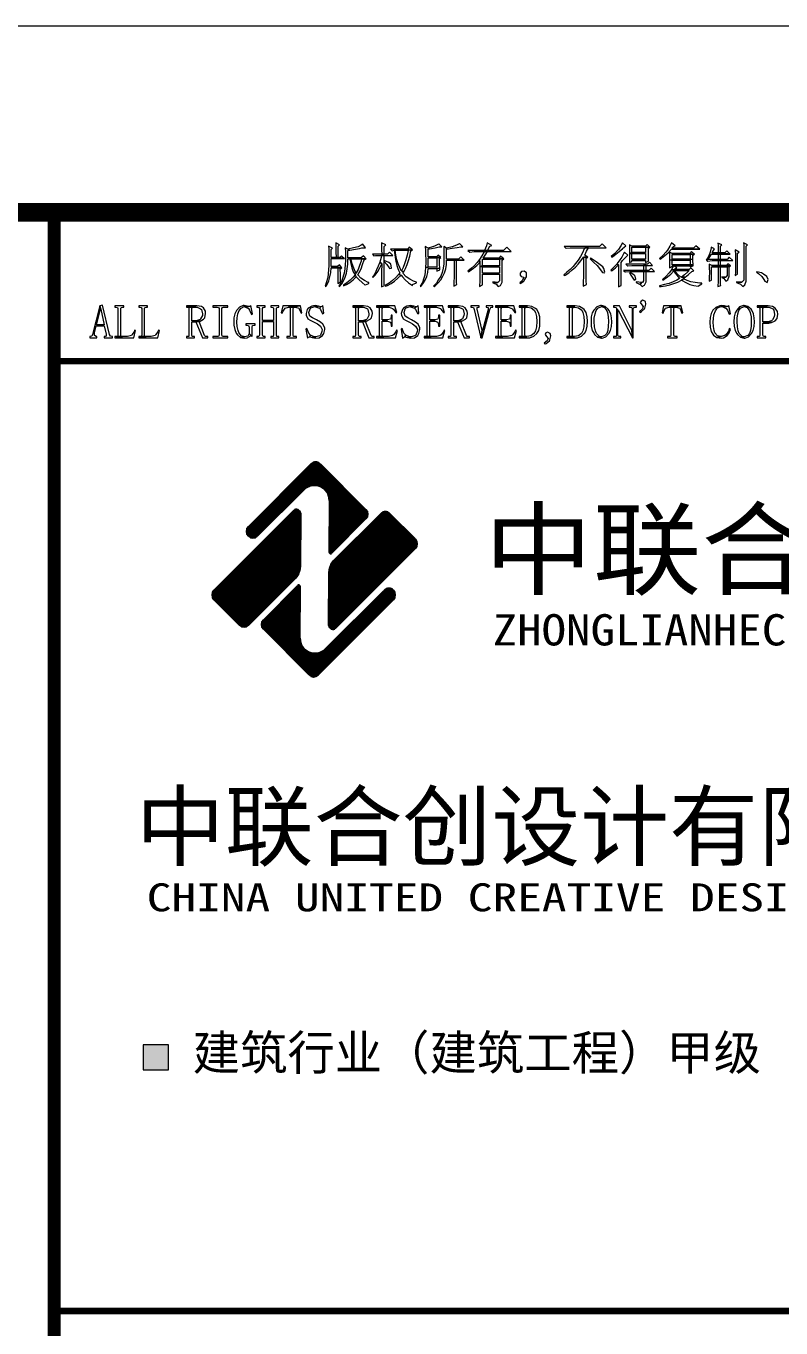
# Model space of a CAD drawing. Header units: millimetres. Extents: x 53009415 to 54059915, y 20499171 to 20796171.
# Drawn here: x 53604159 to 53624435, y 20761202 to 20796171 of the extents above; entities that cross this region are included whole.
import ezdxf

# ---------------------------------------------------------------- set-up
doc = ezdxf.new("R2010")
doc.units = ezdxf.units.MM
doc.header["$LTSCALE"] = 1000
doc.layers.add('PUB_TITLE', color=7, linetype='Continuous', lineweight=20)
doc.layers.add('ROAD', color=2, linetype='Continuous')
doc.styles.add('图标黑体', font='simhei.ttf', dxfattribs={"width": 0.7})
doc.styles.add('宋体', font='')
doc.styles.get('宋体').set_extended_font_data('宋体')

# ---------------------------------------------------------------- blocks, each defined once
blk = doc.blocks.new('中联合创')
h = blk.add_hatch()
h.set_pattern_fill('ANSI31', color=140, scale=50, angle=359.98)
h.set_pattern_definition([(44.98, (-59145.75, -52060.4), (-56.107005, 56.14619), [])])
h.paths.add_polyline_path([(96680, -294568, 0.4142136), (95973, -294568), (90944, -299594, 0.4142136), (90943, -300333, 0.4142225), (91681, -300333), (95378, -296639, -0.6694398), (97426, -297493), (97410, -301633, 0.6694398), (97581, -301704), (100345, -298942, 0.4142136), (100345, -298235)])
h.paths.add_polyline_path([(95099, -298522, 0.6694398), (94587, -298309), (88195, -304696, 0.4142136), (88195, -305403), (90242, -307452, 0.4142136), (90949, -307452), (94731, -303673, 0.1980067), (95082, -302829)])
h = blk.add_hatch()
h.set_pattern_fill('ANSI31', color=152, scale=50)
h.set_pattern_definition([(45, (-59145.75, -52060.4), (-56.1266, 56.1266), [])])
h.paths.add_polyline_path([(102244, -298550, 0.4142136), (101537, -298550), (97756, -302329, 0.1980067), (97404, -303173), (97388, -307480, 0.6694398), (97900, -307693), (104291, -301306, 0.4142136), (104291, -300599)])
h.paths.add_polyline_path([(95076, -304369, 0.6694398), (94906, -304298), (92142, -307060, 0.4142136), (92142, -307767), (95806, -311434, 0.4142136), (96514, -311434), (102532, -305420, 0.4142136), (102532, -304681, 0.4142225), (101794, -304680), (97109, -309363, -0.6694398), (95061, -308509)])
at = {"color": 140}
for p, q in [((95973, -294568), (90944, -299594)), ((96680, -294568), (100345, -298235)), ((95378, -296639), (91681, -300333)), ((97426, -297493), (97410, -301633)), ((94587, -298309), (88195, -304696)), ((95099, -298522), (95082, -302829)), ((100345, -298942), (97581, -301704)), ((90943, -300333), (90943, -300333)), ((90949, -307452), (94731, -303673)), ((88195, -305403), (90242, -307452))]:
    blk.add_line(p, q, dxfattribs=at)
at = {"color": 152}
for p, q in [((101537, -298550), (97756, -302329)), ((104291, -300599), (102244, -298550)), ((97900, -307693), (104291, -301306)), ((97388, -307480), (97404, -303173)), ((92142, -307060), (94906, -304298)), ((95061, -308509), (95076, -304369)), ((97109, -309363), (101794, -304680)), ((96514, -311434), (102532, -305420)), ((101543, -305669), (101543, -305669)), ((95806, -311434), (92142, -307767))]:
    blk.add_line(p, q, dxfattribs=at)
at = {"color": 140}
for centre, radius, start, end in [((96326, -294921), 500, 44.98059, 134.98059), ((96226, -297488), 1200, 359.78089, 134.98059), ((94799, -298521), 300, 359.78089, 134.98059), ((99991, -298589), 500, 314.98059, 44.98059), ((91313, -299963), 522, 134.98059, 224.98059), ((91313, -299964), 522, 224.98059, 314.98059), ((97510, -301633), 100, 179.78089, 314.98059), ((93882, -302824), 1200, 314.98059, 359.78089), ((88549, -305050), 500, 134.98059, 224.98059), ((90596, -307098), 500, 224.98059, 314.98059)]:
    blk.add_arc(centre, radius, start, end, dxfattribs=at)
at = {"color": 152}
for centre, radius, start, end in [((101891, -298904), 500, 44.98059, 134.98059), ((103938, -300952), 500, 314.98059, 44.98059), ((98604, -303178), 1200, 134.98059, 179.78089), ((94976, -304369), 100, 359.78089, 134.98059), ((102163, -305050), 522, 44.98059, 134.98059), ((102163, -305050), 522, 314.98059, 44.98059), ((92495, -307413), 500, 134.98059, 224.98059), ((97688, -307481), 300, 179.78089, 314.98059), ((96261, -308514), 1200, 179.78089, 314.98059), ((96160, -311081), 500, 224.98059, 314.98059)]:
    blk.add_arc(centre, radius, start, end, dxfattribs=at)
at = {"layer": 'PUB_TITLE', "style": '图标黑体'}
for s, height, width, p in [('中联合创', 6000, 1.06, (109801, -304400)), ('ZHONGLIANHECHUANG', 2500, 1.15, (110471, -309084))]:
    blk.add_text(s, height=height, dxfattribs=dict(at, width=width)).set_placement(p)
blk = doc.blocks.new('a1')
at = {"layer": 'PUB_TITLE'}
blk.add_hatch(color=256, dxfattribs=at).paths.add_polyline_path([(50500023.6, 18603122.9), (50500023.6, 18603257.9), (50499888.6, 18603257.9), (50499888.6, 18603122.9)])
for points in [[(50422310, 18549330), (50506410, 18549330), (50506410, 18608730), (50422310, 18608730)], [(50499410, 18606930), (50505410, 18606930), (50505410, 18607730), (50499410, 18607730)], [(50499410, 18550330), (50505410, 18550330), (50505410, 18607730), (50499410, 18607730)], [(50499888.6, 18603122.9), (50500023.6, 18603122.9), (50500023.6, 18603257.9), (50499888.6, 18603257.9)]]:
    blk.add_lwpolyline(points, close=True, dxfattribs=at)
at = {"layer": 'PUB_TITLE', "const_width": 100}
blk.add_lwpolyline([(50424810, 18550330), (50505410, 18550330), (50505410, 18607730), (50424810, 18607730)], close=True, dxfattribs=at)
at = {"layer": 'PUB_TITLE'}
for points, const_width in [([(50499410, 18607730), (50499410, 18550330)], 70), ([(50499410, 18606930), (50505410, 18606930)], 35), ([(50499410, 18601827), (50505410, 18601827)], 35)]:
    blk.add_lwpolyline(points, dxfattribs=dict(at, const_width=const_width))
at = {"layer": 'PUB_TITLE', "lineweight": 0}
for points in [[(50500883.3, 18607547.4), (50500884.6, 18607532.4), (50500884.6, 18607509.3), (50500886, 18607479.5), (50500886, 18607468.6), (50500884.6, 18607442.8), (50500883.3, 18607419.8), (50500881.9, 18607400.7), (50500881.9, 18607399.4), (50500879.2, 18607379), (50500872.4, 18607355.9), (50500865.6, 18607332.9), (50500869.7, 18607330.2), (50500876.5, 18607341), (50500884.6, 18607361.4), (50500891.4, 18607383.1), (50500895.5, 18607406.2), (50500896.9, 18607432), (50500933.5, 18607432), (50500955.2, 18607432), (50500896.9, 18607437.4), (50500896.9, 18607480.8), (50500968.8, 18607480.8), (50500934.9, 18607486.3), (50500896.9, 18607486.3), (50500896.9, 18607529.7), (50500905, 18607536.5)], [(50500922.6, 18607565), (50500922.6, 18607559.6), (50500922.6, 18607541.9), (50500922.6, 18607517.5), (50500924, 18607486.3), (50500896.9, 18607486.3), (50500934.9, 18607486.3), (50500934.9, 18607547.4), (50500943, 18607554.1)], [(50501067.9, 18607558.2), (50501059.8, 18607552.8), (50501042.1, 18607544.6), (50501017.7, 18607537.9), (50500987.8, 18607531.1), (50500997.3, 18607525.6), (50501028.5, 18607531.1), (50501050.3, 18607535.1), (50501062.5, 18607537.9), (50501082.8, 18607537.9)], [(50501168.4, 18607565), (50501168.4, 18607550.1), (50501168.4, 18607527), (50501169.7, 18607503.9), (50501183.3, 18607503.9), (50501183.3, 18607546), (50501191.4, 18607554.1)], [(50501403.2, 18607546), (50501403.2, 18607544.6), (50501404.6, 18607527), (50501404.6, 18607502.6), (50501405.9, 18607474.1), (50501405.9, 18607459.1), (50501404.6, 18607433.3), (50501418.1, 18607434.7), (50501419.5, 18607484.9), (50501465.7, 18607484.9), (50501487.4, 18607486.3), (50501419.5, 18607490.3), (50501419.5, 18607531.1), (50501426.3, 18607532.4), (50501419.5, 18607536.5)], [(50501476.5, 18607560.9), (50501473.8, 18607558.2), (50501452.1, 18607547.4), (50501442.6, 18607543.3), (50501419.5, 18607536.5), (50501426.3, 18607532.4), (50501456.2, 18607539.2), (50501477.9, 18607543.3), (50501492.8, 18607544.6)], [(50501502.3, 18607546), (50501502.3, 18607529.7), (50501502.3, 18607506.6), (50501503.7, 18607483.6), (50501502.3, 18607460.5), (50501502.3, 18607452.3), (50501499.6, 18607429.3), (50501494.2, 18607406.2), (50501486, 18607385.8), (50501475.2, 18607368.2), (50501462.9, 18607349.2), (50501448, 18607332.9), (50501450.7, 18607330.2), (50501456.2, 18607334.2), (50501472.4, 18607350.5), (50501486, 18607366.8), (50501498.2, 18607385.8), (50501506.4, 18607404.8), (50501513.2, 18607426.5), (50501517.2, 18607448.3), (50501517.2, 18607472.7), (50501558, 18607472.7), (50501571.5, 18607472.7), (50501612.3, 18607472.7), (50501517.2, 18607478.1), (50501517.2, 18607531.1), (50501517.2, 18607536.5)], [(50501586.5, 18607562.3), (50501585.1, 18607560.9), (50501570.2, 18607552.8), (50501548.5, 18607544.6), (50501517.2, 18607536.5), (50501517.2, 18607531.1), (50501547.1, 18607536.5), (50501574.3, 18607540.6), (50501594.6, 18607543.3), (50501605.5, 18607543.3)], [(50501735.8, 18607565), (50501731.7, 18607548.7), (50501722.2, 18607524.3), (50501739.9, 18607524.3), (50501739.9, 18607527), (50501750.7, 18607547.4), (50501761.6, 18607551.4)], [(50502353.5, 18607560.9), (50502338.5, 18607546), (50502148.5, 18607546), (50502158, 18607536.5), (50502159.4, 18607536.5), (50502182.4, 18607539.2), (50502259.8, 18607539.2), (50502280.2, 18607539.2), (50502375.2, 18607539.2)], [(50502463.4, 18607565), (50502453.9, 18607548.7), (50502440.4, 18607529.7), (50502436.3, 18607524.3), (50502421.4, 18607508), (50502402.3, 18607491.7), (50502405.1, 18607489), (50502417.3, 18607497.1), (50502436.3, 18607512.1), (50502445.8, 18607520.2), (50502462.1, 18607533.8), (50502463.4, 18607535.1), (50502481.1, 18607550.1)], [(50502500.1, 18607554.1), (50502500.1, 18607533.8), (50502500.1, 18607508), (50502513.7, 18607513.4), (50502513.7, 18607541.9), (50502587, 18607541.9), (50502608.7, 18607541.9), (50502513.7, 18607547.4)], [(50502595.1, 18607556.9), (50502587, 18607547.4), (50502513.7, 18607547.4), (50502608.7, 18607541.9)], [(50502726.8, 18607565), (50502717.3, 18607547.4), (50502703.7, 18607525.6), (50502695.6, 18607514.8), (50502680.6, 18607498.5), (50502661.6, 18607480.8), (50502664.4, 18607478.1), (50502672.5, 18607483.6), (50502690.1, 18607497.1), (50502707.8, 18607512.1), (50502725.4, 18607531.1), (50502877.5, 18607531.1), (50502728.2, 18607536.5), (50502736.3, 18607546), (50502745.8, 18607550.1)], [(50502857.1, 18607550.1), (50502843.5, 18607536.5), (50502728.2, 18607536.5), (50502877.5, 18607531.1)], [(50502975.2, 18607563.7), (50502976.6, 18607552.8), (50502976.6, 18607527), (50502976.6, 18607512.1), (50502942.6, 18607512.1), (50502988.8, 18607512.1), (50502988.8, 18607547.4), (50502996.9, 18607554.1)], [(50503112.3, 18607565), (50503113.7, 18607556.9), (50503113.7, 18607533.8), (50503113.7, 18607364.1), (50503104.2, 18607354.6), (50503074.3, 18607351.9), (50503097.4, 18607343.7), (50503108.3, 18607330.2), (50503120.5, 18607339.7), (50503127.3, 18607360), (50503127.3, 18607547.4), (50503134.1, 18607554.1)], [(50500953.9, 18607495.8), (50500944.4, 18607486.3), (50500934.9, 18607486.3), (50500968.8, 18607480.8)], [(50500972.9, 18607537.9), (50500974.2, 18607518.9), (50500974.2, 18607494.4), (50500974.2, 18607472.7), (50500974.2, 18607471.3), (50500972.9, 18607449.6), (50500971.5, 18607426.5), (50500967.4, 18607402.1), (50500966.1, 18607396.7), (50500959.3, 18607373.6), (50500951.2, 18607353.2), (50500938.9, 18607332.9), (50500943, 18607330.2), (50500943, 18607331.5), (50500955.2, 18607345.1), (50500964.7, 18607361.4), (50500972.9, 18607380.4), (50500979.7, 18607402.1), (50500983.7, 18607425.2), (50500986.4, 18607451), (50500987.8, 18607479.5), (50500998.7, 18607479.5), (50501004.1, 18607479.5), (50501061.1, 18607479.5), (50501085.5, 18607479.5), (50500987.8, 18607484.9), (50500987.8, 18607524.3), (50500997.3, 18607525.6), (50500987.8, 18607531.1)], [(50501070.6, 18607495.8), (50501059.8, 18607484.9), (50500987.8, 18607484.9), (50501085.5, 18607479.5)], [(50501004.1, 18607479.5), (50500998.7, 18607479.5), (50501002.7, 18607455), (50501009.5, 18607430.6), (50501016.3, 18607410.2), (50501025.8, 18607394), (50501032.6, 18607404.8), (50501027.2, 18607411.6), (50501019, 18607429.3), (50501010.9, 18607452.3)], [(50501085.5, 18607479.5), (50501061.1, 18607479.5), (50501058.4, 18607467.3), (50501050.3, 18607444.2), (50501042.1, 18607422.5), (50501032.6, 18607404.8), (50501025.8, 18607394), (50501032.6, 18607383.1), (50501046.2, 18607368.2), (50501063.8, 18607351.9), (50501080.1, 18607338.3), (50501081.5, 18607339.7), (50501100.5, 18607347.8), (50501100.5, 18607351.9), (50501096.4, 18607353.2), (50501076, 18607362.7), (50501057, 18607376.3), (50501040.7, 18607394), (50501048.9, 18607406.2), (50501058.4, 18607425.2), (50501066.5, 18607448.3), (50501074.7, 18607474.1)], [(50501210.4, 18607514.8), (50501199.6, 18607503.9), (50501183.3, 18607503.9), (50501169.7, 18607503.9), (50501119.5, 18607503.9), (50501127.6, 18607495.8), (50501135.8, 18607497.1), (50501168.4, 18607497.1), (50501183.3, 18607497.1), (50501229.4, 18607497.1)], [(50501183.3, 18607497.1), (50501168.4, 18607497.1), (50501165.6, 18607486.3), (50501158.9, 18607461.8), (50501169.7, 18607452.3), (50501169.7, 18607444.2), (50501168.4, 18607417), (50501168.4, 18607392.6), (50501168.4, 18607369.5), (50501168.4, 18607347.8), (50501168.4, 18607328.8), (50501184.6, 18607336.9), (50501183.3, 18607341), (50501183.3, 18607354.6), (50501183.3, 18607372.2), (50501183.3, 18607398), (50501183.3, 18607427.9), (50501183.3, 18607464.6), (50501183.3, 18607470)], [(50501316.3, 18607541.9), (50501309.5, 18607531.1), (50501215.9, 18607531.1), (50501225.4, 18607522.9), (50501237.6, 18607525.6), (50501335.3, 18607528.4)], [(50501335.3, 18607528.4), (50501237.6, 18607525.6), (50501310.9, 18607525.6), (50501310.9, 18607524.3), (50501305.5, 18607498.5), (50501298.7, 18607474.1), (50501291.9, 18607452.3), (50501283.7, 18607433.3), (50501275.6, 18607415.7), (50501287.8, 18607410.2), (50501297.3, 18607427.9), (50501305.5, 18607448.3), (50501313.6, 18607470), (50501320.4, 18607494.4), (50501325.8, 18607521.6)], [(50501237.6, 18607525.6), (50501237.6, 18607513.4), (50501241.7, 18607487.6), (50501245.7, 18607464.6), (50501251.2, 18607442.8), (50501258, 18607422.5), (50501266.1, 18607404.8), (50501259.3, 18607395.3), (50501274.2, 18607392.6), (50501281, 18607383.1), (50501296, 18607366.8), (50501313.6, 18607350.5), (50501334, 18607336.9), (50501335.3, 18607341), (50501355.7, 18607350.5), (50501355.7, 18607354.6), (50501339.4, 18607358.7), (50501320.4, 18607369.5), (50501301.4, 18607383.1), (50501282.4, 18607402.1), (50501287.8, 18607410.2), (50501275.6, 18607415.7), (50501274.2, 18607415.7), (50501266.1, 18607433.3), (50501258, 18607452.3), (50501251.2, 18607474.1), (50501245.7, 18607498.5), (50501241.7, 18607525.6), (50501310.9, 18607525.6)], [(50501487.4, 18607486.3), (50501465.7, 18607484.9), (50501465.7, 18607434.7), (50501418.1, 18607434.7), (50501404.6, 18607433.3), (50501403.2, 18607411.6), (50501400.5, 18607392.6), (50501396.4, 18607375), (50501388.3, 18607353.2), (50501376.1, 18607332.9), (50501378.8, 18607330.2), (50501389.6, 18607345.1), (50501401.9, 18607364.1), (50501411.4, 18607384.5), (50501416.8, 18607406.2), (50501418.1, 18607427.9), (50501465.7, 18607427.9), (50501480.6, 18607429.3), (50501479.2, 18607451), (50501479.2, 18607480.8)], [(50501472.4, 18607499.8), (50501464.3, 18607490.3), (50501419.5, 18607490.3), (50501487.4, 18607486.3)], [(50501594.6, 18607490.3), (50501582.4, 18607478.1), (50501517.2, 18607478.1), (50501612.3, 18607472.7)], [(50501841.7, 18607541.9), (50501824, 18607524.3), (50501739.9, 18607524.3), (50501722.2, 18607524.3), (50501632.6, 18607524.3), (50501642.1, 18607514.8), (50501642.1, 18607516.1), (50501665.2, 18607518.9), (50501720.9, 18607518.9), (50501737.2, 18607518.9), (50501864.8, 18607518.9)], [(50501695.1, 18607475.4), (50501681.5, 18607459.1), (50501667.9, 18607444.2), (50501651.6, 18607429.3), (50501632.6, 18607413), (50501635.3, 18607410.2), (50501643.5, 18607415.7), (50501662.5, 18607429.3), (50501680.1, 18607444.2), (50501696.4, 18607460.5)], [(50501737.2, 18607518.9), (50501720.9, 18607518.9), (50501719.5, 18607517.5), (50501707.3, 18607495.8), (50501695.1, 18607475.4), (50501696.4, 18607460.5), (50501696.4, 18607437.4), (50501710, 18607441.5), (50501710, 18607476.8), (50501802.3, 18607476.8), (50501825.4, 18607479.5), (50501714.1, 18607482.2), (50501724.9, 18607498.5)], [(50501825.4, 18607479.5), (50501802.3, 18607476.8), (50501802.3, 18607441.5), (50501710, 18607441.5), (50501696.4, 18607437.4), (50501802.3, 18607436), (50501802.3, 18607402.1), (50501710, 18607402.1), (50501802.3, 18607396.7), (50501802.3, 18607361.4), (50501792.8, 18607351.9), (50501767, 18607350.5), (50501784.7, 18607343.7), (50501794.2, 18607330.2), (50501807.8, 18607336.9), (50501815.9, 18607354.6), (50501815.9, 18607472.7)], [(50501807.8, 18607493.1), (50501801, 18607482.2), (50501714.1, 18607482.2), (50501825.4, 18607479.5)], [(50502280.2, 18607539.2), (50502259.8, 18607539.2), (50502257.1, 18607533.8), (50502247.6, 18607512.1), (50502236.7, 18607491.7), (50502224.5, 18607472.7), (50502210.9, 18607455), (50502197.4, 18607438.8), (50502181.1, 18607422.5), (50502163.4, 18607407.5), (50502147.1, 18607394), (50502148.5, 18607389.9), (50502153.9, 18607392.6), (50502174.3, 18607404.8), (50502191.9, 18607419.8), (50502209.6, 18607434.7), (50502224.5, 18607451), (50502239.4, 18607468.6), (50502253, 18607487.6), (50502276.1, 18607489), (50502259.8, 18607499.8), (50502269.3, 18607520.2)], [(50502276.1, 18607489), (50502253, 18607487.6), (50502253, 18607399.4), (50502253, 18607381.7), (50502251.7, 18607358.7), (50502251.7, 18607332.9), (50502269.3, 18607341), (50502268, 18607360), (50502268, 18607385.8), (50502268, 18607482.2)], [(50502291, 18607482.2), (50502288.3, 18607479.5), (50502307.3, 18607461.8), (50502326.3, 18607444.2), (50502339.9, 18607427.9), (50502348, 18607415.7), (50502354.8, 18607406.2), (50502365.7, 18607404.8), (50502367.1, 18607407.5), (50502363, 18607427.9), (50502357.6, 18607436), (50502342.6, 18607446.9), (50502320.9, 18607463.2)], [(50502472.9, 18607514.8), (50502470.2, 18607510.7), (50502459.4, 18607489), (50502448.5, 18607474.1), (50502433.6, 18607453.7), (50502432.2, 18607451), (50502441.7, 18607446.9), (50502441.7, 18607375), (50502441.7, 18607353.2), (50502440.4, 18607328.8), (50502455.3, 18607336.9), (50502455.3, 18607460.5), (50502463.4, 18607470), (50502477, 18607484.9), (50502491.9, 18607499.8)], [(50502608.7, 18607541.9), (50502587, 18607541.9), (50502587, 18607513.4), (50502513.7, 18607513.4), (50502500.1, 18607508), (50502587, 18607508), (50502587, 18607476.8), (50502513.7, 18607476.8), (50502587, 18607471.3), (50502587, 18607460.5), (50502601.9, 18607467.3), (50502601.9, 18607483.6), (50502601.9, 18607506.6), (50502601.9, 18607536.5)], [(50502500.1, 18607508), (50502500.1, 18607505.3), (50502500.1, 18607482.2), (50502500.1, 18607459.1), (50502513.7, 18607465.9), (50502513.7, 18607471.3), (50502587, 18607471.3), (50502513.7, 18607476.8), (50502513.7, 18607508), (50502587, 18607508)], [(50502714.6, 18607516.1), (50502714.6, 18607497.1), (50502714.6, 18607474.1), (50502825.9, 18607472.7), (50502825.9, 18607446.9), (50502729.5, 18607446.9), (50502842.2, 18607446.9), (50502840.8, 18607470), (50502840.8, 18607475.4), (50502729.5, 18607478.1), (50502729.5, 18607502.6), (50502825.9, 18607502.6), (50502850.3, 18607503.9), (50502729.5, 18607508)], [(50502832.7, 18607518.9), (50502824.5, 18607508), (50502729.5, 18607508), (50502850.3, 18607503.9)], [(50502850.3, 18607503.9), (50502825.9, 18607502.6), (50502825.9, 18607478.1), (50502729.5, 18607478.1), (50502840.8, 18607475.4), (50502840.8, 18607498.5)], [(50503036.3, 18607487.6), (50503024.1, 18607475.4), (50502988.8, 18607475.4), (50502976.6, 18607475.4), (50502911.4, 18607475.4), (50502919.6, 18607465.9), (50502920.9, 18607467.3), (50502944, 18607470), (50502976.6, 18607470), (50502988.8, 18607470), (50503055.3, 18607470)], [(50502938.6, 18607541.9), (50502938.6, 18607539.2), (50502933.1, 18607514.8), (50502927.7, 18607501.2), (50502918.2, 18607478.1), (50502920.9, 18607476.8), (50502927.7, 18607484.9), (50502941.3, 18607505.3), (50502976.6, 18607505.3), (50502988.8, 18607505.3), (50503040.4, 18607505.3), (50502988.8, 18607512.1), (50502942.6, 18607512.1), (50502945.4, 18607516.1), (50502957.6, 18607532.4)], [(50502988.8, 18607505.3), (50502976.6, 18607505.3), (50502976.6, 18607475.4), (50502988.8, 18607475.4)], [(50503022.7, 18607522.9), (50503011.9, 18607512.1), (50502988.8, 18607512.1), (50503040.4, 18607505.3)], [(50503067.5, 18607527), (50503067.5, 18607524.3), (50503068.9, 18607503.9), (50503068.9, 18607480.8), (50503068.9, 18607455), (50503068.9, 18607430.6), (50503068.9, 18607407.5), (50503067.5, 18607389.9), (50503081.1, 18607398), (50503081.1, 18607418.4), (50503081.1, 18607510.7), (50503089.3, 18607516.1)], [(50500941.7, 18607446.9), (50500932.1, 18607437.4), (50500896.9, 18607437.4), (50500955.2, 18607432)], [(50500955.2, 18607432), (50500933.5, 18607432), (50500933.5, 18607347.8), (50500947.1, 18607355.9), (50500947.1, 18607355.9), (50500947.1, 18607372.2), (50500947.1, 18607395.3), (50500945.7, 18607426.5)], [(50501158.9, 18607461.8), (50501150.7, 18607440.1), (50501141.2, 18607419.8), (50501131.7, 18607399.4), (50501119.5, 18607381.7), (50501122.2, 18607379), (50501134.4, 18607392.6), (50501148, 18607411.6), (50501158.9, 18607430.6), (50501169.7, 18607452.3)], [(50501183.3, 18607470), (50501183.3, 18607464.6), (50501196.9, 18607449.6), (50501209.1, 18607432), (50501211.8, 18607427.9), (50501222.7, 18607429.3), (50501222.7, 18607432), (50501218.6, 18607451), (50501207.7, 18607459.1)], [(50501480.6, 18607429.3), (50501465.7, 18607427.9), (50501465.7, 18607413), (50501480.6, 18607419.8)], [(50501571.5, 18607472.7), (50501558, 18607472.7), (50501558, 18607387.2), (50501558, 18607379), (50501556.6, 18607357.3), (50501556.6, 18607332.9), (50501572.9, 18607341), (50501571.5, 18607351.9), (50501571.5, 18607373.6)], [(50501696.4, 18607437.4), (50501696.4, 18607403.5), (50501696.4, 18607376.3), (50501696.4, 18607354.6), (50501695.1, 18607339.7), (50501695.1, 18607330.2), (50501710, 18607339.7), (50501710, 18607396.7), (50501802.3, 18607396.7), (50501710, 18607402.1), (50501710, 18607436), (50501802.3, 18607436)], [(50501935.4, 18607413), (50501920.4, 18607411.6), (50501913.6, 18607402.1), (50501913.6, 18607392.6), (50501919.1, 18607384.5), (50501932.6, 18607381.7), (50501923.1, 18607361.4), (50501910.9, 18607350.5), (50501913.6, 18607346.4), (50501913.6, 18607346.4), (50501932.6, 18607360), (50501935.4, 18607362.7), (50501946.2, 18607383.1), (50501947.6, 18607403.5)], [(50502432.2, 18607451), (50502414.6, 18607433.3), (50502399.6, 18607418.4), (50502401, 18607414.3), (50502406.4, 18607417), (50502425.4, 18607432), (50502441.7, 18607446.9)], [(50502616.8, 18607429.3), (50502604.6, 18607417), (50502589.7, 18607417), (50502574.8, 18607417), (50502468.9, 18607417), (50502477, 18607408.9), (50502478.4, 18607408.9), (50502501.4, 18607411.6), (50502574.8, 18607411.6), (50502589.7, 18607411.6), (50502634.5, 18607411.6)], [(50502607.3, 18607461.8), (50502596.5, 18607451), (50502481.1, 18607451), (50502489.2, 18607441.5), (50502490.6, 18607441.5), (50502513.7, 18607444.2), (50502574.8, 18607444.2), (50502589.7, 18607444.2), (50502623.6, 18607444.2)], [(50502502.8, 18607407.5), (50502500.1, 18607404.8), (50502508.2, 18607392.6), (50502517.7, 18607375), (50502525.9, 18607364.1), (50502534, 18607370.9), (50502530, 18607385.8), (50502524.5, 18607392.6)], [(50502589.7, 18607411.6), (50502574.8, 18607411.6), (50502574.8, 18607361.4), (50502570.7, 18607351.9), (50502565.3, 18607351.9), (50502558.5, 18607342.4), (50502568, 18607330.2), (50502581.5, 18607338.3), (50502589.7, 18607355.9)], [(50502589.7, 18607444.2), (50502574.8, 18607444.2), (50502574.8, 18607417), (50502589.7, 18607417)], [(50502741.7, 18607417), (50502737.7, 18607414.3), (50502740.4, 18607410.2), (50502753.9, 18607391.2), (50502768.9, 18607373.6), (50502753.9, 18607364.1), (50502734.9, 18607355.9), (50502713.2, 18607347.8), (50502688.8, 18607341), (50502661.6, 18607334.2), (50502661.6, 18607330.2), (50502671.1, 18607331.5), (50502694.2, 18607334.2), (50502717.3, 18607339.7), (50502739, 18607346.4), (50502759.4, 18607354.6), (50502779.7, 18607365.5), (50502790.6, 18607372.2), (50502800.1, 18607380.4), (50502779.7, 18607380.4), (50502774.3, 18607383.1), (50502758, 18607398)], [(50502725.4, 18607421.1), (50502713.2, 18607403.5), (50502696.9, 18607385.8), (50502677.9, 18607368.2), (50502679.3, 18607365.5), (50502686.1, 18607369.5), (50502705.1, 18607383.1), (50502722.7, 18607398), (50502737.7, 18607414.3), (50502741.7, 18607417), (50502820.5, 18607417)], [(50502714.6, 18607474.1), (50502714.6, 18607453.7), (50502714.6, 18607430.6), (50502729.5, 18607438.8), (50502729.5, 18607441.5), (50502736.3, 18607441.5), (50502737.7, 18607441.5), (50502825.9, 18607441.5), (50502842.2, 18607441.5), (50502842.2, 18607446.9), (50502729.5, 18607446.9), (50502729.5, 18607472.7), (50502825.9, 18607472.7)], [(50502737.7, 18607441.5), (50502736.3, 18607441.5), (50502734.9, 18607440.1), (50502725.4, 18607421.1), (50502743.1, 18607422.5), (50502747.2, 18607427.9), (50502755.3, 18607432)], [(50502830, 18607432), (50502820.5, 18607422.5), (50502743.1, 18607422.5), (50502725.4, 18607421.1), (50502820.5, 18607417), (50502813.7, 18607410.2), (50502796, 18607394), (50502779.7, 18607380.4), (50502800.1, 18607380.4), (50502817.8, 18607395.3), (50502835.4, 18607411.6), (50502846.3, 18607415.7)], [(50502842.2, 18607441.5), (50502825.9, 18607441.5), (50502825.9, 18607436)], [(50502929.1, 18607451), (50502929.1, 18607432), (50502930.4, 18607407.5), (50502930.4, 18607404.8), (50502929.1, 18607383.1), (50502929.1, 18607358.7), (50502941.3, 18607365.5), (50502941.3, 18607436), (50502976.6, 18607436), (50502988.8, 18607436), (50503024.1, 18607436), (50503043.1, 18607441.5), (50502988.8, 18607442.8), (50502942.6, 18607442.8)], [(50502988.8, 18607470), (50502976.6, 18607470), (50502976.6, 18607442.8), (50502942.6, 18607442.8), (50502988.8, 18607442.8)], [(50502988.8, 18607436), (50502976.6, 18607436), (50502976.6, 18607375), (50502976.6, 18607360), (50502975.2, 18607330.2), (50502990.2, 18607336.9), (50502988.8, 18607343.7), (50502988.8, 18607366.8)], [(50503028.2, 18607452.3), (50503021.4, 18607442.8), (50502988.8, 18607442.8), (50503043.1, 18607441.5)], [(50503043.1, 18607441.5), (50503024.1, 18607436), (50503024.1, 18607389.9), (50503017.3, 18607380.4), (50502995.6, 18607379), (50503006.4, 18607373.6), (50503017.3, 18607360), (50503028.2, 18607366.8), (50503036.3, 18607385.8), (50503036.3, 18607434.7)], [(50503184.3, 18607410.2), (50503182.9, 18607407.5), (50503193.8, 18607400.7), (50503211.4, 18607384.5), (50503222.3, 18607368.2), (50503226.4, 18607360), (50503239.9, 18607351.9), (50503245.4, 18607368.2), (50503238.6, 18607384.5), (50503220.9, 18607398), (50503208.7, 18607403.5)], [(50501025.8, 18607394), (50501016.3, 18607381.7), (50501000, 18607365.5), (50500982.4, 18607350.5), (50500963.4, 18607338.3), (50500964.7, 18607334.2), (50500979.7, 18607341), (50500998.7, 18607353.2), (50501016.3, 18607366.8), (50501032.6, 18607383.1)], [(50501259.3, 18607395.3), (50501244.4, 18607379), (50501226.7, 18607362.7), (50501209.1, 18607349.2), (50501188.7, 18607335.6), (50501190.1, 18607332.9), (50501199.6, 18607336.9), (50501219.9, 18607347.8), (50501237.6, 18607360), (50501256.6, 18607375), (50501274.2, 18607392.6)], [(50501767, 18607355.9), (50501767, 18607350.5), (50501792.8, 18607351.9), (50501791.5, 18607351.9)], [(50502536.7, 18607355.9), (50502536.7, 18607351.9), (50502558.5, 18607342.4), (50502565.3, 18607351.9)], [(50502790.6, 18607372.2), (50502779.7, 18607365.5), (50502783.8, 18607362.7), (50502802.8, 18607351.9), (50502824.5, 18607342.4), (50502846.3, 18607336.9), (50502869.3, 18607332.9), (50502870.7, 18607334.2), (50502888.3, 18607345.1), (50502888.3, 18607349.2), (50502877.5, 18607349.2), (50502853, 18607351.9), (50502830, 18607355.9), (50502809.6, 18607362.7)], [(50502995.6, 18607383.1), (50502995.6, 18607379), (50503017.3, 18607380.4)], [(50503074.3, 18607355.9), (50503074.3, 18607351.9), (50503104.2, 18607354.6), (50503098.8, 18607354.6)], [(50499654.7, 18607227), (50499615.3, 18607072.2), (50499611.3, 18607064.1), (50499604.5, 18607061.4), (50499601.8, 18607061.4), (50499601.8, 18607055.9), (50499638.4, 18607055.9), (50499638.4, 18607061.4), (50499635.7, 18607061.4), (50499626.2, 18607066.8), (50499626.2, 18607081.7), (50499635.7, 18607119.7), (50499679.2, 18607119.7), (50499637.1, 18607125.2), (50499658.8, 18607209.3), (50499660.1, 18607209.3)], [(50499669.6, 18607231.1), (50499654.7, 18607227), (50499660.1, 18607209.3), (50499679.2, 18607125.2), (50499637.1, 18607125.2), (50499679.2, 18607119.7), (50499690, 18607074.9), (50499690, 18607064.1), (50499683.2, 18607061.4), (50499679.2, 18607061.4), (50499679.2, 18607055.9), (50499722.6, 18607055.9), (50499722.6, 18607061.4), (50499719.9, 18607061.4), (50499713.1, 18607064.1), (50499707.7, 18607072.2)], [(50499783.7, 18607227), (50499736.2, 18607227), (50499736.2, 18607220.2), (50499741.6, 18607220.2), (50499749.7, 18607218.8), (50499751.1, 18607212.1), (50499751.1, 18607069.5), (50499749.7, 18607062.7), (50499743, 18607061.4), (50499776.9, 18607061.4), (50499770.1, 18607062.7), (50499767.4, 18607069.5), (50499767.4, 18607212.1), (50499770.1, 18607218.8), (50499776.9, 18607220.2), (50499783.7, 18607220.2)], [(50499911.3, 18607227), (50499863.8, 18607227), (50499863.8, 18607220.2), (50499869.2, 18607220.2), (50499877.3, 18607218.8), (50499880.1, 18607212.1), (50499880.1, 18607069.5), (50499877.3, 18607062.7), (50499870.6, 18607061.4), (50499904.5, 18607061.4), (50499897.7, 18607062.7), (50499895, 18607069.5), (50499895, 18607212.1), (50499897.7, 18607218.8), (50499904.5, 18607220.2), (50499911.3, 18607220.2)], [(50500176, 18607227), (50500120.3, 18607227), (50500120.3, 18607220.2), (50500125.8, 18607220.2), (50500170.6, 18607220.2), (50500177.4, 18607220.2), (50500196.4, 18607210.7), (50500200.4, 18607206.6), (50500205.9, 18607184.9), (50500205.9, 18607175.4), (50500196.4, 18607156.4), (50500193.7, 18607153.7), (50500171.9, 18607146.9), (50500150.2, 18607146.9), (50500193.7, 18607144.2), (50500212.7, 18607155), (50500219.4, 18607163.2), (50500223.5, 18607186.3), (50500222.2, 18607198.5), (50500212.7, 18607216.1), (50500200.4, 18607222.9)], [(50500125.8, 18607220.2), (50500132.6, 18607218.8), (50500133.9, 18607212.1), (50500133.9, 18607069.5), (50500132.6, 18607062.7), (50500125.8, 18607061.4), (50500120.3, 18607061.4), (50500120.3, 18607055.9), (50500163.8, 18607055.9), (50500163.8, 18607061.4), (50500158.4, 18607061.4), (50500151.6, 18607062.7), (50500150.2, 18607069.5), (50500150.2, 18607141.5), (50500170.6, 18607141.5), (50500188.2, 18607142.8), (50500193.7, 18607144.2), (50500150.2, 18607146.9), (50500150.2, 18607212.1), (50500151.6, 18607218.8), (50500159.7, 18607220.2), (50500170.6, 18607220.2)], [(50500343, 18607227), (50500262.9, 18607227), (50500262.9, 18607220.2), (50500286, 18607220.2), (50500292.8, 18607218.8), (50500295.5, 18607212.1), (50500295.5, 18607069.5), (50500292.8, 18607062.7), (50500286, 18607061.4), (50500262.9, 18607061.4), (50500262.9, 18607055.9), (50500343, 18607055.9), (50500343, 18607061.4), (50500319.9, 18607061.4), (50500314.5, 18607062.7), (50500310.4, 18607069.5), (50500310.4, 18607212.1), (50500314.5, 18607218.8), (50500319.9, 18607220.2), (50500343, 18607220.2)], [(50500431.2, 18607228.3), (50500424.4, 18607228.3), (50500405.4, 18607220.2), (50500389.1, 18607202.5), (50500381, 18607183.5), (50500375.6, 18607161.8), (50500374.2, 18607138.7), (50500374.2, 18607122.5), (50500379.6, 18607100.7), (50500387.8, 18607080.4), (50500394.6, 18607070.9), (50500410.9, 18607057.3), (50500432.6, 18607060), (50500413.6, 18607065.4), (50500401.4, 18607084.4), (50500398.6, 18607093.9), (50500393.2, 18607115.7), (50500391.9, 18607138.7), (50500393.2, 18607161.8), (50500397.3, 18607183.5), (50500404.1, 18607201.2), (50500414.9, 18607214.8), (50500431.2, 18607222.9), (50500455.7, 18607222.9), (50500446.2, 18607225.6)], [(50500466.5, 18607228.3), (50500461.1, 18607224.3), (50500455.7, 18607222.9), (50500431.2, 18607222.9), (50500433.9, 18607221.6), (50500454.3, 18607212.1), (50500459.7, 18607203.9), (50500469.2, 18607180.8), (50500474.7, 18607183.5)], [(50500542.5, 18607227), (50500499.1, 18607227), (50500499.1, 18607220.2), (50500503.2, 18607220.2), (50500510, 18607218.8), (50500512.7, 18607212.1), (50500512.7, 18607069.5), (50500510, 18607062.7), (50500503.2, 18607061.4), (50500499.1, 18607061.4), (50500499.1, 18607055.9), (50500542.5, 18607055.9), (50500542.5, 18607061.4), (50500537.1, 18607061.4), (50500531.7, 18607062.7), (50500529, 18607069.5), (50500529, 18607142.8), (50500587.3, 18607142.8), (50500529, 18607148.2), (50500529, 18607212.1), (50500531.7, 18607218.8), (50500538.5, 18607220.2), (50500542.5, 18607220.2)], [(50500617.2, 18607227), (50500573.8, 18607227), (50500573.8, 18607220.2), (50500577.8, 18607220.2), (50500586, 18607218.8), (50500587.3, 18607212.1), (50500587.3, 18607148.2), (50500529, 18607148.2), (50500587.3, 18607142.8), (50500587.3, 18607069.5), (50500586, 18607062.7), (50500579.2, 18607061.4), (50500573.8, 18607061.4), (50500573.8, 18607055.9), (50500617.2, 18607055.9), (50500617.2, 18607061.4), (50500613.1, 18607061.4), (50500606.3, 18607062.7), (50500603.6, 18607069.5), (50500603.6, 18607212.1), (50500606.3, 18607218.8), (50500613.1, 18607220.2), (50500617.2, 18607220.2)], [(50500733.9, 18607227), (50500638.9, 18607227), (50500629.4, 18607189), (50500634.8, 18607187.6), (50500640.3, 18607198.5), (50500649.8, 18607214.8), (50500668.8, 18607220.2)], [(50500668.8, 18607220.2), (50500676.9, 18607218.8), (50500676.9, 18607210.7), (50500676.9, 18607069.5), (50500675.6, 18607062.7), (50500668.8, 18607061.4), (50500659.3, 18607061.4), (50500659.3, 18607055.9), (50500710.9, 18607055.9), (50500710.9, 18607061.4), (50500702.7, 18607061.4), (50500695.9, 18607062.7), (50500693.2, 18607069.5), (50500693.2, 18607209.3), (50500694.6, 18607218.8), (50500705.4, 18607220.2)], [(50500733.9, 18607227), (50500668.8, 18607220.2), (50500705.4, 18607220.2), (50500724.4, 18607214.8), (50500725.8, 18607210.7), (50500736.7, 18607187.6), (50500740.7, 18607189)], [(50500811.3, 18607228.3), (50500793.7, 18607225.6), (50500774.7, 18607214.8), (50500769.2, 18607206.6), (50500763.8, 18607186.3), (50500763.8, 18607176.8), (50500773.3, 18607157.7), (50500785.5, 18607149.6), (50500810, 18607137.4), (50500823.5, 18607130.6), (50500839.8, 18607118.4), (50500849.3, 18607099.4), (50500848, 18607088.5), (50500841.2, 18607069.5), (50500837.1, 18607065.4), (50500815.4, 18607060), (50500796.4, 18607057.3), (50500814, 18607053.2), (50500833, 18607055.9), (50500850.7, 18607066.8), (50500858.8, 18607077.7), (50500862.9, 18607099.4), (50500862.9, 18607108.9), (50500853.4, 18607127.9), (50500839.8, 18607140.1), (50500818.1, 18607151), (50500797.8, 18607161.8), (50500782.8, 18607171.3), (50500777.4, 18607189), (50500777.4, 18607190.3), (50500784.2, 18607210.7), (50500788.2, 18607216.1), (50500810, 18607222.9), (50500830.3, 18607225.6)], [(50500830.3, 18607225.6), (50500810, 18607222.9), (50500814, 18607221.6), (50500834.4, 18607214.8), (50500842.6, 18607221.6)], [(50500853.4, 18607228.3), (50500848, 18607222.9), (50500842.6, 18607221.6), (50500834.4, 18607214.8), (50500839.8, 18607208), (50500852.1, 18607184.9), (50500857.5, 18607187.6)], [(50501070.6, 18607227), (50501015, 18607227), (50501015, 18607220.2), (50501020.4, 18607220.2), (50501065.2, 18607220.2), (50501073.3, 18607220.2), (50501092.3, 18607210.7), (50501095.1, 18607206.6), (50501100.5, 18607184.9), (50501100.5, 18607175.4), (50501091, 18607156.4), (50501088.3, 18607153.7), (50501066.5, 18607146.9), (50501044.8, 18607146.9), (50501088.3, 18607144.2), (50501107.3, 18607155), (50501114.1, 18607163.2), (50501119.5, 18607186.3), (50501118.1, 18607198.5), (50501107.3, 18607216.1), (50501095.1, 18607222.9)], [(50501020.4, 18607220.2), (50501027.2, 18607218.8), (50501028.5, 18607212.1), (50501028.5, 18607069.5), (50501027.2, 18607062.7), (50501020.4, 18607061.4), (50501015, 18607061.4), (50501015, 18607055.9), (50501058.4, 18607055.9), (50501058.4, 18607061.4), (50501053, 18607061.4), (50501047.5, 18607062.7), (50501044.8, 18607069.5), (50501044.8, 18607141.5), (50501066.5, 18607141.5), (50501082.8, 18607142.8), (50501088.3, 18607144.2), (50501044.8, 18607146.9), (50501044.8, 18607212.1), (50501047.5, 18607218.8), (50501054.3, 18607220.2), (50501065.2, 18607220.2)], [(50501240.3, 18607227), (50501141.2, 18607227), (50501141.2, 18607220.2), (50501146.6, 18607220.2), (50501209.1, 18607220.2), (50501228.1, 18607213.4), (50501232.2, 18607209.3), (50501245.7, 18607190.3), (50501251.2, 18607191.7)], [(50501146.6, 18607220.2), (50501153.4, 18607218.8), (50501156.1, 18607212.1), (50501156.1, 18607069.5), (50501153.4, 18607062.7), (50501148, 18607061.4), (50501180.6, 18607061.4), (50501175.1, 18607062.7), (50501172.4, 18607069.5), (50501172.4, 18607144.2), (50501200.9, 18607144.2), (50501172.4, 18607151), (50501172.4, 18607212.1), (50501175.1, 18607218.8), (50501180.6, 18607220.2), (50501209.1, 18607220.2)], [(50501323.1, 18607228.3), (50501304.1, 18607225.6), (50501286.5, 18607214.8), (50501281, 18607206.6), (50501274.2, 18607186.3), (50501275.6, 18607176.8), (50501285.1, 18607157.7), (50501297.3, 18607149.6), (50501321.8, 18607137.4), (50501335.3, 18607130.6), (50501351.6, 18607118.4), (50501361.1, 18607099.4), (50501359.8, 18607088.5), (50501353, 18607069.5), (50501347.6, 18607065.4), (50501327.2, 18607060), (50501308.2, 18607057.3), (50501325.8, 18607053.2), (50501344.8, 18607055.9), (50501362.5, 18607066.8), (50501369.3, 18607077.7), (50501374.7, 18607099.4), (50501373.3, 18607108.9), (50501365.2, 18607127.9), (50501351.6, 18607140.1), (50501329.9, 18607151), (50501309.5, 18607161.8), (50501294.6, 18607171.3), (50501289.2, 18607189), (50501289.2, 18607190.3), (50501296, 18607210.7), (50501300, 18607216.1), (50501321.8, 18607222.9), (50501342.1, 18607225.6)], [(50501342.1, 18607225.6), (50501321.8, 18607222.9), (50501324.5, 18607221.6), (50501346.2, 18607214.8), (50501354.3, 18607221.6)], [(50501365.2, 18607228.3), (50501359.8, 18607222.9), (50501354.3, 18607221.6), (50501346.2, 18607214.8), (50501351.6, 18607208), (50501363.8, 18607184.9), (50501367.9, 18607187.6)], [(50501495.5, 18607227), (50501397.8, 18607227), (50501397.8, 18607220.2), (50501401.9, 18607220.2), (50501464.3, 18607220.2), (50501484.7, 18607213.4), (50501487.4, 18607209.3), (50501501, 18607190.3), (50501506.4, 18607191.7)], [(50501401.9, 18607220.2), (50501410, 18607218.8), (50501411.4, 18607212.1), (50501411.4, 18607069.5), (50501410, 18607062.7), (50501403.2, 18607061.4), (50501435.8, 18607061.4), (50501430.4, 18607062.7), (50501427.6, 18607069.5), (50501427.6, 18607144.2), (50501456.2, 18607144.2), (50501427.6, 18607151), (50501427.6, 18607212.1), (50501430.4, 18607218.8), (50501435.8, 18607220.2), (50501464.3, 18607220.2)], [(50501582.4, 18607227), (50501526.7, 18607227), (50501526.7, 18607220.2), (50501532.2, 18607220.2), (50501575.6, 18607220.2), (50501583.8, 18607220.2), (50501602.8, 18607210.7), (50501606.8, 18607206.6), (50501612.3, 18607184.9), (50501610.9, 18607175.4), (50501602.8, 18607156.4), (50501598.7, 18607153.7), (50501578.3, 18607146.9), (50501556.6, 18607146.9), (50501600.1, 18607144.2), (50501619.1, 18607155), (50501625.8, 18607163.2), (50501629.9, 18607186.3), (50501628.6, 18607198.5), (50501617.7, 18607216.1), (50501605.5, 18607222.9)], [(50501532.2, 18607220.2), (50501539, 18607218.8), (50501540.3, 18607212.1), (50501540.3, 18607069.5), (50501539, 18607062.7), (50501532.2, 18607061.4), (50501526.7, 18607061.4), (50501526.7, 18607055.9), (50501570.2, 18607055.9), (50501570.2, 18607061.4), (50501564.8, 18607061.4), (50501558, 18607062.7), (50501556.6, 18607069.5), (50501556.6, 18607141.5), (50501577, 18607141.5), (50501594.6, 18607142.8), (50501600.1, 18607144.2), (50501556.6, 18607146.9), (50501556.6, 18607212.1), (50501558, 18607218.8), (50501564.8, 18607220.2), (50501575.6, 18607220.2)], [(50501692.4, 18607227), (50501648.9, 18607227), (50501648.9, 18607220.2), (50501654.4, 18607220.2), (50501662.5, 18607217.5), (50501665.2, 18607206.6), (50501701.9, 18607055.9), (50501708.7, 18607095.3), (50501681.5, 18607209.3), (50501681.5, 18607217.5), (50501688.3, 18607220.2), (50501692.4, 18607220.2)], [(50501765.7, 18607227), (50501730.4, 18607227), (50501730.4, 18607220.2), (50501733.1, 18607220.2), (50501741.2, 18607217.5), (50501741.2, 18607206.6), (50501711.4, 18607095.3), (50501708.7, 18607095.3), (50501701.9, 18607055.9), (50501708.7, 18607055.9), (50501749.4, 18607206.6), (50501754.8, 18607217.5), (50501761.6, 18607220.2), (50501765.7, 18607220.2)], [(50501878.3, 18607227), (50501780.6, 18607227), (50501780.6, 18607220.2), (50501786, 18607220.2), (50501848.5, 18607220.2), (50501867.5, 18607213.4), (50501871.6, 18607209.3), (50501885.1, 18607190.3), (50501889.2, 18607191.7)], [(50501786, 18607220.2), (50501792.8, 18607218.8), (50501795.5, 18607212.1), (50501795.5, 18607069.5), (50501792.8, 18607062.7), (50501787.4, 18607061.4), (50501820, 18607061.4), (50501814.5, 18607062.7), (50501810.5, 18607069.5), (50501810.5, 18607144.2), (50501840.3, 18607144.2), (50501810.5, 18607151), (50501810.5, 18607212.1), (50501814.5, 18607218.8), (50501820, 18607220.2), (50501848.5, 18607220.2)], [(50501953, 18607227), (50501908.2, 18607227), (50501908.2, 18607220.2), (50501913.6, 18607220.2), (50501951.6, 18607220.2), (50501972, 18607216.1), (50501988.3, 18607203.9), (50501995.1, 18607191.7), (50502000.5, 18607170), (50502001.9, 18607142.8), (50502000.5, 18607114.3), (50501995.1, 18607092.6), (50501986.9, 18607079), (50501970.7, 18607065.4), (50501948.9, 18607061.4), (50501913.6, 18607061.4), (50501908.2, 18607061.4), (50501908.2, 18607055.9), (50501950.3, 18607055.9), (50501965.2, 18607055.9), (50501985.6, 18607064.1), (50502001.9, 18607077.7), (50502003.2, 18607079), (50502012.7, 18607095.3), (50502018.2, 18607117), (50502019.5, 18607144.2), (50502018.2, 18607168.6), (50502011.4, 18607190.3), (50502001.9, 18607206.6), (50501995.1, 18607212.1), (50501976.1, 18607222.9)], [(50501913.6, 18607220.2), (50501920.4, 18607218.8), (50501921.8, 18607212.1), (50501921.8, 18607069.5), (50501920.4, 18607062.7), (50501913.6, 18607061.4), (50501948.9, 18607061.4), (50501940.8, 18607062.7), (50501938.1, 18607069.5), (50501938.1, 18607212.1), (50501942.1, 18607218.8), (50501951.6, 18607220.2)], [(50502208.2, 18607227), (50502163.4, 18607227), (50502163.4, 18607220.2), (50502168.9, 18607220.2), (50502206.9, 18607220.2), (50502227.2, 18607216.1), (50502244.9, 18607203.9), (50502250.3, 18607191.7), (50502255.7, 18607170), (50502257.1, 18607142.8), (50502255.7, 18607114.3), (50502250.3, 18607092.6), (50502242.2, 18607079), (50502225.9, 18607065.4), (50502204.1, 18607061.4), (50502168.9, 18607061.4), (50502163.4, 18607061.4), (50502163.4, 18607055.9), (50502205.5, 18607055.9), (50502220.4, 18607055.9), (50502242.2, 18607064.1), (50502257.1, 18607077.7), (50502258.5, 18607079), (50502268, 18607095.3), (50502273.4, 18607117), (50502274.7, 18607144.2), (50502273.4, 18607168.6), (50502268, 18607190.3), (50502257.1, 18607206.6), (50502250.3, 18607212.1), (50502231.3, 18607222.9)], [(50502168.9, 18607220.2), (50502175.6, 18607218.8), (50502177, 18607212.1), (50502177, 18607069.5), (50502175.6, 18607062.7), (50502168.9, 18607061.4), (50502204.1, 18607061.4), (50502196, 18607062.7), (50502193.3, 18607069.5), (50502193.3, 18607212.1), (50502197.4, 18607218.8), (50502206.9, 18607220.2)], [(50502349.4, 18607228.3), (50502345.3, 18607228.3), (50502325, 18607221.6), (50502308.7, 18607203.9), (50502300.5, 18607189), (50502295.1, 18607167.3), (50502293.7, 18607141.5), (50502295.1, 18607117), (50502300.5, 18607095.3), (50502310, 18607077.7), (50502312.8, 18607073.6), (50502329, 18607058.7), (50502349.4, 18607060), (50502338.5, 18607062.7), (50502322.3, 18607079), (50502316.8, 18607092.6), (50502312.8, 18607114.3), (50502311.4, 18607142.8), (50502311.4, 18607160.5), (50502315.5, 18607184.9), (50502320.9, 18607202.5), (50502330.4, 18607214.8), (50502349.4, 18607222.9), (50502369.8, 18607222.9)], [(50502369.8, 18607222.9), (50502349.4, 18607222.9), (50502365.7, 18607217.5), (50502377.9, 18607199.8), (50502382, 18607190.3), (50502386.1, 18607168.6), (50502387.4, 18607142.8), (50502386.1, 18607117), (50502383.3, 18607093.9), (50502377.9, 18607079), (50502368.4, 18607066.8), (50502349.4, 18607060), (50502329, 18607058.7), (50502349.4, 18607053.2), (50502353.5, 18607053.2), (50502372.5, 18607060), (50502388.8, 18607077.7), (50502398.3, 18607093.9), (50502403.7, 18607115.7), (50502405.1, 18607141.5), (50502403.7, 18607161.8), (50502399.6, 18607183.5), (50502390.1, 18607203.9), (50502386.1, 18607209.3)], [(50502445.8, 18607227), (50502414.6, 18607227), (50502414.6, 18607220.2), (50502421.4, 18607220.2), (50502429.5, 18607218.8), (50502430.9, 18607212.1), (50502439, 18607203.9), (50502516.4, 18607055.9), (50502513.7, 18607095.3)], [(50502430.9, 18607212.1), (50502430.9, 18607069.5), (50502429.5, 18607062.7), (50502422.7, 18607061.4), (50502414.6, 18607061.4), (50502414.6, 18607055.9), (50502453.9, 18607055.9), (50502453.9, 18607061.4), (50502445.8, 18607061.4), (50502440.4, 18607062.7), (50502437.6, 18607069.5), (50502437.6, 18607203.9), (50502439, 18607203.9)], [(50502538.1, 18607227), (50502498.7, 18607227), (50502498.7, 18607220.2), (50502505.5, 18607220.2), (50502513.7, 18607218.8), (50502515, 18607212.1), (50502515, 18607095.3), (50502513.7, 18607095.3), (50502516.4, 18607055.9), (50502520.5, 18607055.9), (50502520.5, 18607212.1), (50502524.5, 18607218.8), (50502530, 18607220.2), (50502538.1, 18607220.2)], [(50502572, 18607256.8), (50502562.5, 18607252.8), (50502558.5, 18607244.6), (50502566.6, 18607232.4), (50502573.4, 18607222.9), (50502569.3, 18607210.7), (50502554.4, 18607197.1), (50502558.5, 18607191.7), (50502563.9, 18607195.8), (50502581.5, 18607210.7), (50502582.9, 18607214.8), (50502588.3, 18607236.5), (50502585.6, 18607250.1)], [(50502778.4, 18607227), (50502683.4, 18607227), (50502675.2, 18607189), (50502680.6, 18607187.6), (50502684.7, 18607198.5), (50502694.2, 18607214.8), (50502713.2, 18607220.2)], [(50502713.2, 18607220.2), (50502721.4, 18607218.8), (50502722.7, 18607210.7), (50502722.7, 18607069.5), (50502721.4, 18607062.7), (50502713.2, 18607061.4), (50502705.1, 18607061.4), (50502705.1, 18607055.9), (50502756.7, 18607055.9), (50502756.7, 18607061.4), (50502747.2, 18607061.4), (50502741.7, 18607062.7), (50502739, 18607069.5), (50502739, 18607209.3), (50502740.4, 18607218.8), (50502751.2, 18607220.2)], [(50502778.4, 18607227), (50502713.2, 18607220.2), (50502751.2, 18607220.2), (50502770.2, 18607214.8), (50502771.6, 18607210.7), (50502781.1, 18607187.6), (50502786.5, 18607189)], [(50502996.9, 18607228.3), (50502984.7, 18607227), (50502964.4, 18607218.8), (50502948.1, 18607203.9), (50502939.9, 18607186.3), (50502933.1, 18607164.5), (50502931.8, 18607140.1), (50502931.8, 18607138.7), (50502933.1, 18607111.6), (50502939.9, 18607089.9), (50502948.1, 18607074.9), (50502952.1, 18607069.5), (50502969.8, 18607057.3), (50502992.9, 18607061.4), (50502973.9, 18607065.4), (50502958.9, 18607081.7), (50502954.9, 18607093.9), (50502950.8, 18607115.7), (50502949.4, 18607141.5), (50502950.8, 18607156.4), (50502953.5, 18607179.5), (50502961.6, 18607199.8), (50502973.9, 18607216.1), (50502992.9, 18607222.9), (50503022.7, 18607222.9), (50503010.5, 18607227)], [(50503033.6, 18607228.3), (50503028.2, 18607224.3), (50503022.7, 18607222.9), (50502992.9, 18607222.9), (50503001, 18607221.6), (50503020, 18607212.1), (50503026.8, 18607203.9), (50503036.3, 18607182.2), (50503043.1, 18607184.9)], [(50503116.4, 18607228.3), (50503112.3, 18607228.3), (50503092, 18607221.6), (50503077, 18607203.9), (50503067.5, 18607189), (50503062.1, 18607167.3), (50503060.7, 18607141.5), (50503062.1, 18607117), (50503067.5, 18607095.3), (50503077, 18607077.7), (50503079.8, 18607073.6), (50503096, 18607058.7), (50503116.4, 18607060), (50503105.5, 18607062.7), (50503089.3, 18607079), (50503083.8, 18607092.6), (50503079.8, 18607114.3), (50503078.4, 18607142.8), (50503078.4, 18607160.5), (50503082.5, 18607184.9), (50503087.9, 18607202.5), (50503097.4, 18607214.8), (50503116.4, 18607222.9), (50503136.8, 18607222.9)], [(50503136.8, 18607222.9), (50503116.4, 18607222.9), (50503132.7, 18607217.5), (50503144.9, 18607199.8), (50503149, 18607190.3), (50503153.1, 18607168.6), (50503154.4, 18607142.8), (50503153.1, 18607117), (50503150.3, 18607093.9), (50503144.9, 18607079), (50503135.4, 18607066.8), (50503116.4, 18607060), (50503096, 18607058.7), (50503116.4, 18607053.2), (50503120.5, 18607053.2), (50503139.5, 18607060), (50503155.8, 18607077.7), (50503165.3, 18607093.9), (50503170.7, 18607115.7), (50503172.1, 18607141.5), (50503170.7, 18607161.8), (50503166.6, 18607183.5), (50503157.1, 18607203.9), (50503153.1, 18607209.3)], [(50503245.4, 18607227), (50503185.6, 18607227), (50503185.6, 18607220.2), (50503191.1, 18607220.2), (50503239.9, 18607220.2), (50503250.8, 18607220.2), (50503269.8, 18607210.7), (50503275.2, 18607203.9), (50503279.3, 18607180.8), (50503278, 18607167.3), (50503268.5, 18607151), (50503263, 18607146.9), (50503242.7, 18607141.5), (50503216.9, 18607141.5), (50503263, 18607137.4), (50503283.4, 18607146.9), (50503292.9, 18607159.1), (50503297, 18607182.2), (50503295.6, 18607195.8), (50503283.4, 18607214.8), (50503268.5, 18607222.9)], [(50503191.1, 18607220.2), (50503199.2, 18607218.8), (50503200.6, 18607212.1), (50503200.6, 18607069.5), (50503199.2, 18607062.7), (50503192.4, 18607061.4), (50503185.6, 18607061.4), (50503185.6, 18607055.9), (50503233.2, 18607055.9), (50503233.2, 18607061.4), (50503226.4, 18607061.4), (50503219.6, 18607062.7), (50503216.9, 18607069.5), (50503216.9, 18607134.7), (50503248.1, 18607134.7), (50503263, 18607137.4), (50503216.9, 18607141.5), (50503216.9, 18607212.1), (50503219.6, 18607218.8), (50503226.4, 18607220.2), (50503239.9, 18607220.2)], [(50500188.2, 18607142.8), (50500170.6, 18607141.5), (50500205.9, 18607055.9), (50500234.4, 18607055.9), (50500234.4, 18607061.4), (50500227.6, 18607061.4), (50500223.5, 18607062.7), (50500218.1, 18607068.2)], [(50500489.6, 18607130.6), (50500439.4, 18607130.6), (50500439.4, 18607123.8), (50500446.2, 18607123.8), (50500454.3, 18607121.1), (50500457, 18607113), (50500457, 18607077.7), (50500470.6, 18607065.4), (50500473.3, 18607062.7), (50500473.3, 18607113), (50500476, 18607121.1), (50500484.2, 18607123.8), (50500489.6, 18607123.8)], [(50501082.8, 18607142.8), (50501066.5, 18607141.5), (50501100.5, 18607055.9), (50501129, 18607055.9), (50501129, 18607061.4), (50501122.2, 18607061.4), (50501118.1, 18607062.7), (50501112.7, 18607068.2)], [(50501225.4, 18607176.8), (50501219.9, 18607176.8), (50501219.9, 18607170), (50501215.9, 18607155), (50501200.9, 18607151), (50501172.4, 18607151), (50501200.9, 18607144.2), (50501215.9, 18607138.7), (50501219.9, 18607122.5), (50501219.9, 18607118.4), (50501225.4, 18607118.4)], [(50501481.9, 18607176.8), (50501475.2, 18607176.8), (50501475.2, 18607170), (50501471.1, 18607155), (50501456.2, 18607151), (50501427.6, 18607151), (50501456.2, 18607144.2), (50501471.1, 18607138.7), (50501475.2, 18607122.5), (50501475.2, 18607118.4), (50501481.9, 18607118.4)], [(50501594.6, 18607142.8), (50501577, 18607141.5), (50501612.3, 18607055.9), (50501640.8, 18607055.9), (50501640.8, 18607061.4), (50501634, 18607061.4), (50501628.6, 18607062.7), (50501624.5, 18607068.2)], [(50501864.8, 18607176.8), (50501859.3, 18607176.8), (50501859.3, 18607170), (50501855.3, 18607155), (50501840.3, 18607151), (50501810.5, 18607151), (50501840.3, 18607144.2), (50501855.3, 18607138.7), (50501859.3, 18607122.5), (50501859.3, 18607118.4), (50501864.8, 18607118.4)], [(50499842.1, 18607096.7), (50499839.3, 18607087.2), (50499827.1, 18607070.9), (50499824.4, 18607068.2), (50499804, 18607061.4), (50499776.9, 18607061.4), (50499743, 18607061.4), (50499736.2, 18607061.4), (50499736.2, 18607055.9), (50499838, 18607055.9), (50499847.5, 18607093.9)], [(50499969.7, 18607096.7), (50499966.9, 18607087.2), (50499954.7, 18607070.9), (50499952, 18607068.2), (50499931.7, 18607061.4), (50499904.5, 18607061.4), (50499870.6, 18607061.4), (50499863.8, 18607061.4), (50499863.8, 18607055.9), (50499966.9, 18607055.9), (50499975.1, 18607093.9)], [(50500457, 18607077.7), (50500450.2, 18607064.1), (50500432.6, 18607060), (50500410.9, 18607057.3), (50500431.2, 18607053.2), (50500446.2, 18607055.9), (50500458.4, 18607062.7), (50500462.4, 18607065.4), (50500470.6, 18607065.4)], [(50500767.9, 18607104.8), (50500761.1, 18607102.1), (50500770.6, 18607053.2), (50500776, 18607058.7), (50500782.8, 18607060), (50500786.9, 18607069.5), (50500777.4, 18607080.4)], [(50500786.9, 18607069.5), (50500782.8, 18607060), (50500796.4, 18607057.3), (50500815.4, 18607060), (50500807.3, 18607060)], [(50501248.5, 18607096.7), (50501245.7, 18607087.2), (50501232.2, 18607070.9), (50501228.1, 18607066.8), (50501206.4, 18607061.4), (50501180.6, 18607061.4), (50501148, 18607061.4), (50501141.2, 18607061.4), (50501141.2, 18607055.9), (50501243, 18607055.9), (50501253.9, 18607093.9)], [(50501278.3, 18607104.8), (50501272.9, 18607102.1), (50501281, 18607053.2), (50501287.8, 18607058.7), (50501293.2, 18607060), (50501298.7, 18607069.5), (50501287.8, 18607080.4)], [(50501298.7, 18607069.5), (50501293.2, 18607060), (50501308.2, 18607057.3), (50501327.2, 18607060), (50501319, 18607060)], [(50501505, 18607096.7), (50501501, 18607087.2), (50501488.7, 18607070.9), (50501483.3, 18607066.8), (50501462.9, 18607061.4), (50501435.8, 18607061.4), (50501403.2, 18607061.4), (50501397.8, 18607061.4), (50501397.8, 18607055.9), (50501498.2, 18607055.9), (50501509.1, 18607093.9)], [(50501887.8, 18607096.7), (50501883.8, 18607087.2), (50501871.6, 18607070.9), (50501867.5, 18607066.8), (50501845.8, 18607061.4), (50501820, 18607061.4), (50501787.4, 18607061.4), (50501780.6, 18607061.4), (50501780.6, 18607055.9), (50501882.4, 18607055.9), (50501893.3, 18607093.9)], [(50502060.3, 18607085.8), (50502050.7, 18607081.7), (50502046.7, 18607073.6), (50502054.8, 18607061.4), (50502063, 18607051.9), (50502057.5, 18607039.6), (50502042.6, 18607026.1), (50502046.7, 18607022), (50502053.5, 18607024.7), (50502069.8, 18607039.6), (50502072.5, 18607043.7), (50502077.9, 18607065.4), (50502073.8, 18607079)], [(50503036.3, 18607104.8), (50503032.2, 18607091.2), (50503020, 18607073.6), (50503013.2, 18607066.8), (50502992.9, 18607061.4), (50502969.8, 18607057.3), (50502992.9, 18607053.2), (50503005.1, 18607055.9), (50503024.1, 18607066.8), (50503033.6, 18607079), (50503043.1, 18607100.7)]]:
    blk.add_lwpolyline(points, close=True, dxfattribs=at)
at = {"xscale": 0.0672, "yscale": 0.0672, "zscale": 0.0672}
blk.add_blockref('中联合创', (50494341.6, 18626173.1), dxfattribs=at)
at = {"layer": 'PUB_TITLE', "style": '宋体'}
for s, height, p in [('中联合创设计有限公司', 350, (50499848.8, 18604255.8)), ('建筑行业（建筑工程）甲级', 186.523, (50500153.8, 18603122.1))]:
    blk.add_text(s, height=height, dxfattribs=at).set_placement(p)
at = {"layer": 'PUB_TITLE', "style": '宋体', "width": 1.3}
blk.add_text('CHINA UNITED CREATIVE DESIGN CO.LTD', height=150, dxfattribs=at).set_placement((50499907, 18603974.6))

msp = doc.modelspace()

# ---------------------------------------------------------------- block references
at = {"layer": 'ROAD', "xscale": 5, "yscale": 5, "zscale": 5}
msp.add_blockref('a1', (-198892134.618, -72247479.218), dxfattribs=at)

doc.saveas('drawing.dxf')
